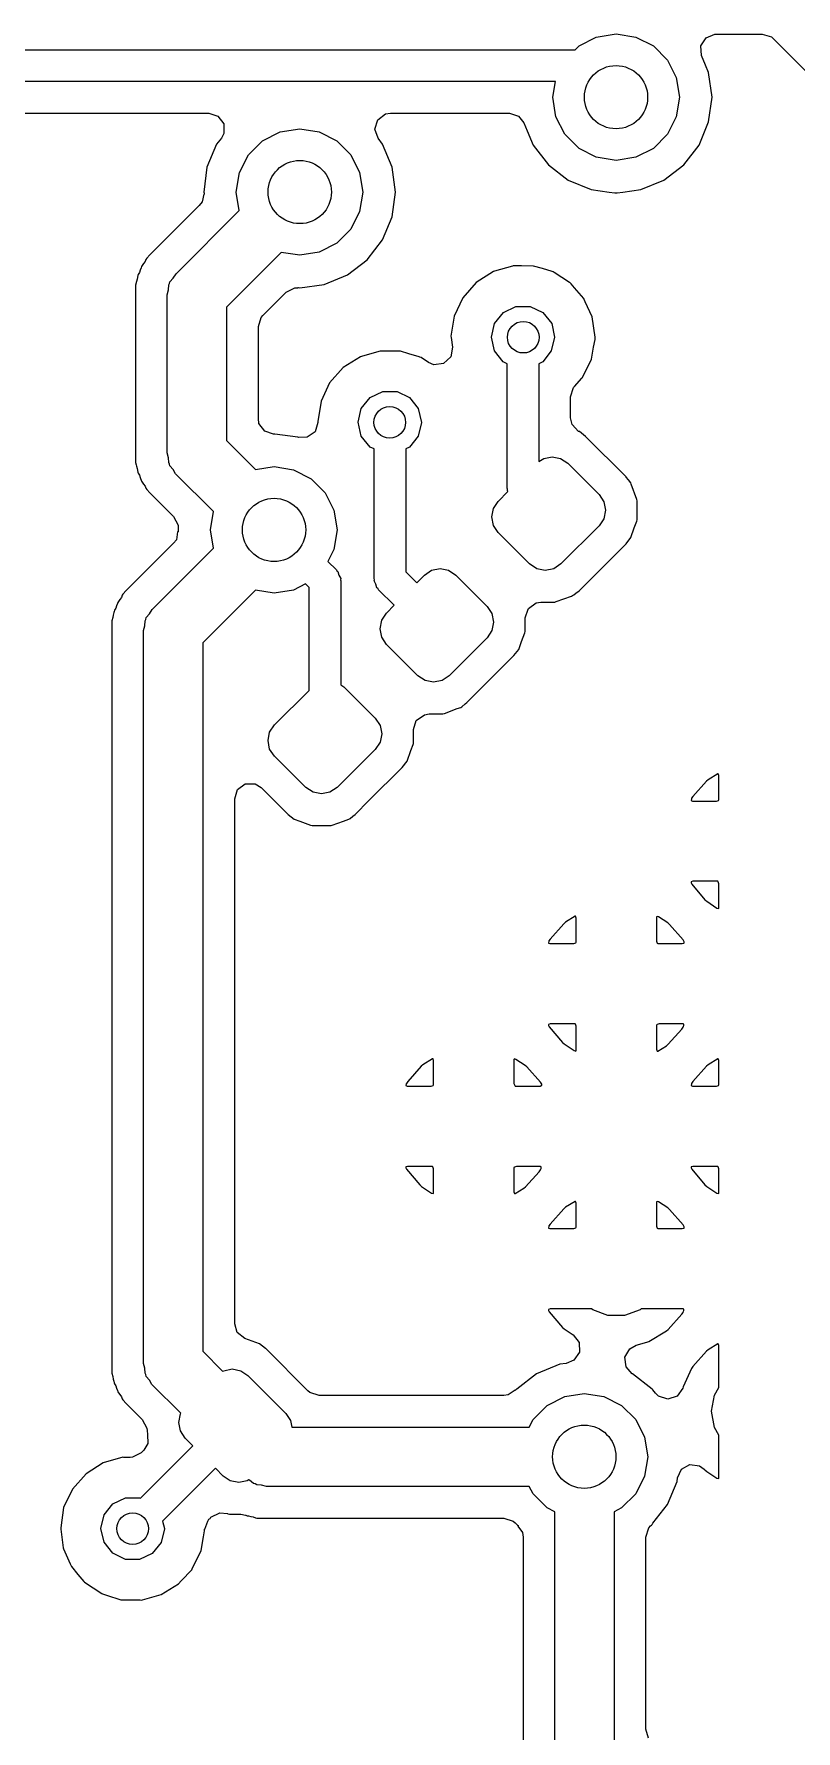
# Model space of a CAD drawing. Extents: x 0.6 to 14.8, y -5.2 to -0.6.
# Drawn here: x 14.2337 to 14.4233, y -1.716 to -1.2933 of the extents above; entities that cross this region are included whole.
import ezdxf

# ---------------------------------------------------------------- set-up
doc = ezdxf.new("R2010")
doc.units = 0
doc.header["$MEASUREMENT"] = 0
doc.layers.add('BLACK', color=7, linetype='CONTINUOUS')

msp = doc.modelspace()

# ---------------------------------------------------------------- linework, layer by layer
at = {"layer": 'BLACK', "linetype": 'CONTINUOUS'}
for p, q in [((14.0399, -1.29724), (14.3683, -1.29724)), ((14.3683, -1.29724), (14.3693, -1.29631)), ((14.3693, -1.29631), (14.3736, -1.29408)), ((14.3736, -1.29408), (14.3785, -1.29331)), ((14.3785, -1.29331), (14.3834, -1.29408)), ((14.3834, -1.29408), (14.3878, -1.29631)), ((14.3878, -1.29631), (14.3913, -1.2998)), ((14.3996, -1.29631), (14.4009, -1.29426)), ((14.3998, -1.29872), (14.3996, -1.29631)), ((14.4009, -1.29426), (14.4031, -1.29334)), ((14.4031, -1.29334), (14.4034, -1.29333)), ((14.4034, -1.29333), (14.4149, -1.29333)), ((14.4149, -1.29333), (14.4172, -1.29407)), ((14.4172, -1.29407), (14.4176, -1.29447)), ((14.4176, -1.29447), (14.4287, -1.30556)), ((14.3913, -1.2998), (14.3935, -1.30419)), ((14.4008, -1.30108), (14.3998, -1.29872)), ((14.4015, -1.30288), (14.4008, -1.30108)), ((14.3634, -1.30512), (14.0416, -1.30512)), ((14.3628, -1.30906), (14.3634, -1.30512)), ((14.3935, -1.30419), (14.3943, -1.30906)), ((14.4024, -1.30906), (14.4015, -1.30288)), ((14.3635, -1.31392), (14.3628, -1.30906)), ((14.3943, -1.30906), (14.3935, -1.31392)), ((14.4015, -1.31523), (14.4024, -1.30906)), ((14.0464, -1.31301), (14.2772, -1.31301)), ((14.2772, -1.31301), (14.2794, -1.31376)), ((14.2794, -1.31376), (14.2809, -1.3157)), ((14.3192, -1.3147), (14.3211, -1.31324)), ((14.3211, -1.31324), (14.3224, -1.31301)), ((14.3224, -1.31301), (14.352, -1.31301)), ((14.352, -1.31301), (14.3542, -1.31376)), ((14.3542, -1.31376), (14.3556, -1.31542)), ((14.3658, -1.31831), (14.3635, -1.31392)), ((14.3935, -1.31392), (14.3913, -1.31831)), ((14.2809, -1.31811), (14.2803, -1.31928)), ((14.2809, -1.3157), (14.2809, -1.31811)), ((14.2905, -1.31994), (14.2949, -1.3177)), ((14.2949, -1.3177), (14.2998, -1.31693)), ((14.2998, -1.31693), (14.3046, -1.3177)), ((14.3046, -1.3177), (14.309, -1.31994)), ((14.3185, -1.31701), (14.3192, -1.3147)), ((14.3193, -1.31928), (14.3185, -1.31701)), ((14.3556, -1.31542), (14.3564, -1.31747)), ((14.3564, -1.31747), (14.3579, -1.32098)), ((14.3693, -1.3218), (14.3658, -1.31831)), ((14.3913, -1.31831), (14.3878, -1.3218)), ((14.3992, -1.32098), (14.4015, -1.31523)), ((14.2791, -1.32075), (14.2767, -1.32651)), ((14.2803, -1.31928), (14.2791, -1.32075)), ((14.287, -1.32342), (14.2905, -1.31994)), ((14.309, -1.31994), (14.3125, -1.32342)), ((14.3204, -1.32075), (14.3193, -1.31928)), ((14.3228, -1.32651), (14.3204, -1.32075)), ((14.3579, -1.32098), (14.3617, -1.32592)), ((14.3736, -1.32403), (14.3693, -1.3218)), ((14.3878, -1.3218), (14.3834, -1.32403)), ((14.3954, -1.32592), (14.3992, -1.32098)), ((14.2767, -1.32651), (14.2759, -1.33268)), ((14.2848, -1.32781), (14.287, -1.32342)), ((14.3125, -1.32342), (14.3147, -1.32781)), ((14.3236, -1.33268), (14.3228, -1.32651)), ((14.3617, -1.32592), (14.3666, -1.32971)), ((14.3785, -1.3248), (14.3736, -1.32403)), ((14.3834, -1.32403), (14.3785, -1.3248)), ((14.3904, -1.32971), (14.3954, -1.32592)), ((14.284, -1.33268), (14.2848, -1.32781)), ((14.3147, -1.32781), (14.3155, -1.33268)), ((14.3666, -1.32971), (14.3723, -1.33209)), ((14.3847, -1.33209), (14.3904, -1.32971)), ((14.2755, -1.33512), (14.2748, -1.33602)), ((14.2759, -1.33319), (14.2755, -1.33512)), ((14.2759, -1.33268), (14.276, -1.33293)), ((14.276, -1.33319), (14.2759, -1.33319)), ((14.276, -1.33293), (14.276, -1.33319)), ((14.2847, -1.33726), (14.284, -1.33268)), ((14.3155, -1.33268), (14.3147, -1.33754)), ((14.3228, -1.33885), (14.3236, -1.33268)), ((14.3723, -1.33209), (14.3768, -1.33268)), ((14.3768, -1.33268), (14.3782, -1.33286)), ((14.3782, -1.33286), (14.3785, -1.3329)), ((14.3785, -1.3329), (14.3788, -1.33286)), ((14.3788, -1.33286), (14.3802, -1.33268)), ((14.3802, -1.33268), (14.3847, -1.33209)), ((14.2748, -1.33602), (14.2625, -1.34832)), ((14.269, -1.35305), (14.2847, -1.33726)), ((14.3147, -1.33754), (14.3125, -1.34193)), ((14.3204, -1.3446), (14.3228, -1.33885)), ((14.3125, -1.34193), (14.309, -1.34542)), ((14.2952, -1.3477), (14.2816, -1.36133)), ((14.2998, -1.34843), (14.2952, -1.3477)), ((14.3046, -1.34765), (14.2998, -1.34843)), ((14.309, -1.34542), (14.3046, -1.34765)), ((14.3166, -1.34954), (14.3204, -1.3446)), ((14.2601, -1.35212), (14.2599, -1.35268)), ((14.2603, -1.35154), (14.2601, -1.35212)), ((14.2604, -1.35125), (14.2603, -1.35154)), ((14.2609, -1.35051), (14.2604, -1.35125)), ((14.2613, -1.34999), (14.2609, -1.35051)), ((14.2615, -1.34945), (14.2613, -1.34999)), ((14.2617, -1.34918), (14.2615, -1.34945)), ((14.2615, -1.34945), (14.2615, -1.34945)), ((14.2625, -1.34832), (14.2617, -1.34918)), ((14.2625, -1.34832), (14.2625, -1.34832)), ((14.3117, -1.35333), (14.3166, -1.34954)), ((14.348, -1.35247), (14.3437, -1.35518)), ((14.3483, -1.3524), (14.348, -1.35247)), ((14.3527, -1.35115), (14.3483, -1.3524)), ((14.3483, -1.3524), (14.3483, -1.3524)), ((14.3529, -1.35108), (14.3527, -1.35115)), ((14.3527, -1.35115), (14.3527, -1.35115)), ((14.3532, -1.35108), (14.3529, -1.35108)), ((14.355, -1.35109), (14.3532, -1.35108)), ((14.358, -1.35111), (14.355, -1.35109)), ((14.3602, -1.35176), (14.358, -1.35111)), ((14.3626, -1.35248), (14.3602, -1.35176)), ((14.3629, -1.35256), (14.3626, -1.35248)), ((14.3626, -1.35248), (14.3626, -1.35248)), ((14.2592, -1.35499), (14.2589, -1.35585)), ((14.2589, -1.35585), (14.2589, -1.35707)), ((14.2593, -1.35439), (14.2592, -1.35499)), ((14.2595, -1.35349), (14.2593, -1.35435)), ((14.2593, -1.35435), (14.2593, -1.35439)), ((14.2596, -1.35322), (14.2595, -1.35349)), ((14.2599, -1.35268), (14.2596, -1.35322)), ((14.2596, -1.35322), (14.2596, -1.35322)), ((14.2671, -1.35706), (14.2672, -1.35583)), ((14.2672, -1.35583), (14.2674, -1.35547)), ((14.2674, -1.35547), (14.2675, -1.35506)), ((14.2675, -1.35506), (14.2683, -1.3541)), ((14.2683, -1.3541), (14.269, -1.35305)), ((14.2964, -1.35762), (14.2986, -1.35653)), ((14.2986, -1.35653), (14.2993, -1.35652)), ((14.2993, -1.35652), (14.2993, -1.35649)), ((14.2993, -1.35649), (14.2995, -1.35649)), ((14.2995, -1.35649), (14.2998, -1.35652)), ((14.2998, -1.35652), (14.3059, -1.35571)), ((14.3059, -1.35571), (14.3117, -1.35333)), ((14.3437, -1.35518), (14.3404, -1.35899)), ((14.3631, -1.35272), (14.3629, -1.35256)), ((14.3669, -1.35518), (14.3631, -1.35272)), ((14.3671, -1.35533), (14.3669, -1.35518)), ((14.3669, -1.35518), (14.3669, -1.35518)), ((14.3673, -1.35554), (14.3671, -1.35533)), ((14.3682, -1.35653), (14.3673, -1.35554)), ((14.3673, -1.35554), (14.3673, -1.35554)), ((14.3705, -1.35918), (14.3682, -1.35653)), ((14.2589, -1.35707), (14.2589, -1.35707)), ((14.2589, -1.35707), (14.2589, -1.39884)), ((14.2668, -1.35826), (14.2671, -1.35706)), ((14.2668, -1.39764), (14.2668, -1.35826)), ((14.2906, -1.36346), (14.2964, -1.35762)), ((14.3404, -1.35899), (14.3382, -1.36359)), ((14.3706, -1.35943), (14.3705, -1.35918)), ((14.3708, -1.36002), (14.3706, -1.35943)), ((14.3706, -1.35943), (14.3706, -1.35943)), ((14.3726, -1.3638), (14.3708, -1.36002)), ((14.2816, -1.36133), (14.2816, -1.39458)), ((14.2895, -1.36621), (14.2902, -1.36392)), ((14.2902, -1.36392), (14.2906, -1.36346)), ((14.3382, -1.36359), (14.3374, -1.36861)), ((14.3483, -1.3654), (14.3505, -1.36267)), ((14.3505, -1.36267), (14.3536, -1.36115)), ((14.3536, -1.36115), (14.3571, -1.36116)), ((14.3571, -1.36116), (14.3603, -1.36268)), ((14.3603, -1.36268), (14.3625, -1.36542)), ((14.3733, -1.36883), (14.3726, -1.3638)), ((14.2895, -1.38911), (14.2895, -1.36621)), ((14.3374, -1.36861), (14.3375, -1.36889)), ((14.3375, -1.36889), (14.3375, -1.36889)), ((14.3375, -1.36889), (14.3378, -1.37135)), ((14.3475, -1.36882), (14.3483, -1.3654)), ((14.3483, -1.37223), (14.3475, -1.36882)), ((14.3632, -1.36886), (14.3624, -1.37227)), ((14.3625, -1.36542), (14.3632, -1.36883)), ((14.3632, -1.36883), (14.3632, -1.36886)), ((14.3733, -1.36927), (14.3733, -1.36883)), ((14.3733, -1.36942), (14.3733, -1.36927)), ((14.3152, -1.37361), (14.3149, -1.37369)), ((14.3195, -1.37237), (14.3152, -1.37361)), ((14.3152, -1.37361), (14.3152, -1.37361)), ((14.3198, -1.37229), (14.3195, -1.37237)), ((14.3195, -1.37237), (14.3195, -1.37237)), ((14.3201, -1.37229), (14.3198, -1.37229)), ((14.3219, -1.3723), (14.3201, -1.37229)), ((14.3249, -1.37232), (14.3219, -1.3723)), ((14.3269, -1.37294), (14.3249, -1.37232)), ((14.3295, -1.3737), (14.3269, -1.37294)), ((14.3378, -1.37135), (14.3374, -1.37372)), ((14.3504, -1.37498), (14.3483, -1.37223)), ((14.3624, -1.37227), (14.3603, -1.375)), ((14.3724, -1.37428), (14.3729, -1.37135)), ((14.3729, -1.37135), (14.3733, -1.36942)), ((14.3733, -1.36942), (14.3733, -1.36942)), ((14.3106, -1.3764), (14.3072, -1.3802)), ((14.3149, -1.37369), (14.3106, -1.3764)), ((14.3297, -1.37378), (14.3295, -1.3737)), ((14.3295, -1.3737), (14.3295, -1.3737)), ((14.33, -1.37393), (14.3297, -1.37378)), ((14.3318, -1.37513), (14.33, -1.37393)), ((14.33, -1.37393), (14.33, -1.37393)), ((14.3332, -1.37569), (14.3318, -1.37513)), ((14.3356, -1.37538), (14.3332, -1.37569)), ((14.3374, -1.37372), (14.3356, -1.37538)), ((14.3514, -1.37545), (14.3504, -1.37498)), ((14.3514, -1.40639), (14.3514, -1.37545)), ((14.3603, -1.375), (14.3593, -1.37546)), ((14.3593, -1.37546), (14.3593, -1.39983)), ((14.3702, -1.37885), (14.3724, -1.37428)), ((14.3072, -1.3802), (14.3051, -1.3848)), ((14.3672, -1.38369), (14.3679, -1.3814)), ((14.3679, -1.3814), (14.3682, -1.38108)), ((14.3682, -1.38108), (14.37, -1.37906)), ((14.37, -1.37906), (14.3702, -1.37885)), ((14.37, -1.37906), (14.37, -1.37906)), ((14.3051, -1.3848), (14.3043, -1.38982)), ((14.3151, -1.38662), (14.3173, -1.38388)), ((14.3173, -1.38388), (14.3205, -1.38236)), ((14.3205, -1.38236), (14.324, -1.38237)), ((14.324, -1.38237), (14.3271, -1.38389)), ((14.3271, -1.38389), (14.3293, -1.38663)), ((14.3672, -1.38889), (14.3672, -1.38369)), ((14.2896, -1.39031), (14.2895, -1.38911)), ((14.2911, -1.39226), (14.2896, -1.39031)), ((14.3043, -1.39008), (14.3036, -1.39236)), ((14.3043, -1.38982), (14.3043, -1.39008)), ((14.3143, -1.39003), (14.3151, -1.38662)), ((14.3151, -1.39344), (14.3143, -1.39003)), ((14.3293, -1.38663), (14.3301, -1.39004)), ((14.3301, -1.39007), (14.3293, -1.39348)), ((14.3301, -1.39004), (14.3301, -1.39007)), ((14.3676, -1.39056), (14.3672, -1.38889)), ((14.2816, -1.39458), (14.2888, -1.4018)), ((14.2933, -1.39298), (14.2911, -1.39226)), ((14.2934, -1.39297), (14.2933, -1.39298)), ((14.2936, -1.39301), (14.2934, -1.39297)), ((14.2993, -1.39375), (14.2936, -1.39301)), ((14.2995, -1.39378), (14.2993, -1.39375)), ((14.2993, -1.39375), (14.2993, -1.39375)), ((14.3016, -1.39375), (14.2995, -1.39379)), ((14.2995, -1.39379), (14.2995, -1.39378)), ((14.3036, -1.39236), (14.3016, -1.39375)), ((14.3173, -1.39619), (14.3151, -1.39344)), ((14.3293, -1.39348), (14.3271, -1.39621)), ((14.3692, -1.39228), (14.3676, -1.39056)), ((14.3694, -1.39235), (14.3692, -1.39228)), ((14.3709, -1.39355), (14.3694, -1.39235)), ((14.381, -1.40357), (14.3709, -1.39355)), ((14.2589, -1.39884), (14.2589, -1.39884)), ((14.2589, -1.39884), (14.2589, -1.40006)), ((14.2671, -1.39884), (14.2668, -1.39764)), ((14.2672, -1.40007), (14.2671, -1.39884)), ((14.3183, -1.39667), (14.3173, -1.39619)), ((14.3183, -1.42892), (14.3183, -1.39667)), ((14.3271, -1.39621), (14.3262, -1.39667)), ((14.3262, -1.39667), (14.3262, -1.42729)), ((14.3605, -1.39905), (14.3626, -1.39863)), ((14.3626, -1.39863), (14.3647, -1.39905)), ((14.2589, -1.40006), (14.2591, -1.40064)), ((14.2591, -1.40064), (14.2592, -1.40093)), ((14.2592, -1.40093), (14.2593, -1.40152)), ((14.2593, -1.40152), (14.2593, -1.40154)), ((14.2593, -1.40154), (14.2595, -1.40242)), ((14.2595, -1.40242), (14.2596, -1.40269)), ((14.2596, -1.40269), (14.2596, -1.40269)), ((14.2596, -1.40269), (14.2599, -1.40323)), ((14.2674, -1.40043), (14.2672, -1.40007)), ((14.2675, -1.40084), (14.2674, -1.40043)), ((14.2683, -1.40181), (14.2675, -1.40084)), ((14.2689, -1.40285), (14.2683, -1.40181)), ((14.2783, -1.41224), (14.2689, -1.40285)), ((14.2888, -1.4018), (14.2934, -1.40107)), ((14.2934, -1.40107), (14.2982, -1.40184)), ((14.2982, -1.40184), (14.3026, -1.40408)), ((14.3593, -1.39983), (14.3605, -1.39905)), ((14.3647, -1.39905), (14.3665, -1.40024)), ((14.3665, -1.40024), (14.3743, -1.40804)), ((14.2599, -1.40323), (14.2601, -1.4038)), ((14.2601, -1.4038), (14.2604, -1.40466)), ((14.2604, -1.40466), (14.2609, -1.4054)), ((14.2609, -1.4054), (14.2613, -1.40592)), ((14.2613, -1.40592), (14.2615, -1.40646)), ((14.2615, -1.40646), (14.2615, -1.40646)), ((14.2615, -1.40646), (14.2617, -1.40673)), ((14.2617, -1.40673), (14.2625, -1.40759)), ((14.3026, -1.40408), (14.3061, -1.40756)), ((14.3492, -1.40971), (14.3516, -1.4073)), ((14.3515, -1.40669), (14.3514, -1.40639)), ((14.3515, -1.40701), (14.3515, -1.40669)), ((14.3516, -1.4073), (14.3515, -1.40701)), ((14.381, -1.40367), (14.381, -1.40357)), ((14.3816, -1.40436), (14.381, -1.40367)), ((14.381, -1.40367), (14.381, -1.40367)), ((14.3822, -1.40513), (14.3816, -1.40436)), ((14.3823, -1.40541), (14.3822, -1.40513)), ((14.3837, -1.40925), (14.3823, -1.40541)), ((14.2625, -1.40759), (14.2625, -1.40759)), ((14.2625, -1.40759), (14.2684, -1.41348)), ((14.3061, -1.40756), (14.3083, -1.41195)), ((14.3476, -1.41361), (14.348, -1.4115)), ((14.348, -1.4115), (14.3492, -1.40971)), ((14.3743, -1.40804), (14.3755, -1.40983)), ((14.3755, -1.40983), (14.3759, -1.41194)), ((14.3838, -1.40957), (14.3837, -1.40925)), ((14.3837, -1.40925), (14.3837, -1.40925)), ((14.3838, -1.4143), (14.3838, -1.40957)), ((14.2684, -1.41348), (14.2695, -1.41562)), ((14.2695, -1.41562), (14.2695, -1.41631)), ((14.2776, -1.41682), (14.2783, -1.41224)), ((14.3083, -1.41195), (14.3091, -1.41682)), ((14.348, -1.41572), (14.3476, -1.41361)), ((14.3492, -1.4175), (14.348, -1.41572)), ((14.3743, -1.41583), (14.3648, -1.4253)), ((14.3755, -1.41405), (14.3743, -1.41583)), ((14.3759, -1.41194), (14.3755, -1.41405)), ((14.383, -1.41631), (14.3837, -1.41462)), ((14.3837, -1.41462), (14.3838, -1.4143)), ((14.3837, -1.41462), (14.3837, -1.41462)), ((14.2691, -1.41926), (14.2684, -1.42016)), ((14.2694, -1.41733), (14.2691, -1.41926)), ((14.2695, -1.41733), (14.2694, -1.41733)), ((14.2695, -1.41631), (14.2695, -1.41631)), ((14.2695, -1.41631), (14.2695, -1.41656)), ((14.2695, -1.41656), (14.2695, -1.41682)), ((14.2695, -1.41682), (14.2695, -1.41707)), ((14.2695, -1.41707), (14.2695, -1.41733)), ((14.2783, -1.4214), (14.2776, -1.41682)), ((14.3091, -1.41682), (14.3083, -1.42168)), ((14.357, -1.4253), (14.3492, -1.4175)), ((14.381, -1.4203), (14.3822, -1.41874)), ((14.3822, -1.41874), (14.383, -1.41631)), ((14.2684, -1.42016), (14.2566, -1.43194)), ((14.2631, -1.43668), (14.2783, -1.4214)), ((14.3083, -1.42168), (14.3068, -1.42469)), ((14.3693, -1.43199), (14.381, -1.4203)), ((14.3068, -1.42469), (14.3089, -1.42675)), ((14.3089, -1.42675), (14.309, -1.42703)), ((14.309, -1.42703), (14.3093, -1.42722)), ((14.3093, -1.42722), (14.3095, -1.42809)), ((14.3095, -1.42809), (14.31, -1.42891)), ((14.3262, -1.42729), (14.3289, -1.43003)), ((14.3289, -1.43003), (14.3308, -1.42808)), ((14.3308, -1.42808), (14.3326, -1.42689)), ((14.3326, -1.42689), (14.3347, -1.42647)), ((14.3347, -1.42647), (14.3368, -1.42689)), ((14.3368, -1.42689), (14.3386, -1.42808)), ((14.3386, -1.42808), (14.3464, -1.43588)), ((14.3588, -1.42649), (14.357, -1.4253)), ((14.3609, -1.42691), (14.3588, -1.42649)), ((14.363, -1.42649), (14.3609, -1.42691)), ((14.3648, -1.4253), (14.363, -1.42649)), ((14.2566, -1.43194), (14.2558, -1.43281)), ((14.2566, -1.43194), (14.2566, -1.43194)), ((14.2888, -1.43184), (14.2757, -1.44495)), ((14.2934, -1.43257), (14.2888, -1.43184)), ((14.2982, -1.4318), (14.2934, -1.43257)), ((14.3012, -1.43026), (14.2982, -1.4318)), ((14.3021, -1.43116), (14.3012, -1.43026)), ((14.3021, -1.4568), (14.3021, -1.43116)), ((14.31, -1.42891), (14.3099, -1.42923)), ((14.3099, -1.42923), (14.31, -1.42953)), ((14.31, -1.42953), (14.31, -1.45539)), ((14.3184, -1.42923), (14.3183, -1.42892)), ((14.3183, -1.42954), (14.3184, -1.42923)), ((14.3187, -1.43036), (14.3183, -1.42954)), ((14.319, -1.43124), (14.3187, -1.43036)), ((14.3193, -1.43142), (14.319, -1.43124)), ((14.3194, -1.43171), (14.3193, -1.43142)), ((14.3233, -1.4356), (14.3194, -1.43171)), ((14.368, -1.43301), (14.3685, -1.43259)), ((14.3685, -1.43259), (14.3693, -1.43199)), ((14.2537, -1.43684), (14.2536, -1.43712)), ((14.254, -1.43631), (14.2537, -1.43684)), ((14.2537, -1.43684), (14.2537, -1.43684)), ((14.2542, -1.43574), (14.254, -1.43631)), ((14.2544, -1.43517), (14.2542, -1.43574)), ((14.2545, -1.43487), (14.2544, -1.43517)), ((14.255, -1.43414), (14.2545, -1.43487)), ((14.2554, -1.43362), (14.255, -1.43414)), ((14.2556, -1.43308), (14.2554, -1.43362)), ((14.2558, -1.43281), (14.2556, -1.43308)), ((14.2556, -1.43308), (14.2556, -1.43308)), ((14.2624, -1.43772), (14.2631, -1.43668)), ((14.3214, -1.43755), (14.3233, -1.4356)), ((14.3464, -1.43588), (14.3476, -1.43767)), ((14.3559, -1.4387), (14.3566, -1.43657)), ((14.3566, -1.43657), (14.3567, -1.43641)), ((14.3567, -1.43641), (14.3586, -1.435)), ((14.3586, -1.435), (14.3598, -1.43481)), ((14.3598, -1.43481), (14.3633, -1.43481)), ((14.3633, -1.43481), (14.3636, -1.43469)), ((14.3636, -1.43469), (14.3674, -1.43332)), ((14.3636, -1.43469), (14.3636, -1.43469)), ((14.3674, -1.43332), (14.3677, -1.43319)), ((14.3677, -1.43319), (14.368, -1.43301)), ((14.368, -1.43301), (14.368, -1.43301)), ((14.2533, -1.43861), (14.253, -1.43948)), ((14.253, -1.43948), (14.253, -1.44069)), ((14.253, -1.44069), (14.253, -1.44069)), ((14.253, -1.44069), (14.253, -1.62562)), ((14.2534, -1.43802), (14.2533, -1.43861)), ((14.2535, -1.43742), (14.2534, -1.43802)), ((14.2536, -1.43712), (14.2535, -1.43742)), ((14.2609, -1.44188), (14.2612, -1.44068)), ((14.2612, -1.44068), (14.2613, -1.43946)), ((14.2613, -1.43946), (14.2615, -1.4391)), ((14.2615, -1.4391), (14.2616, -1.43868)), ((14.2616, -1.43868), (14.2624, -1.43772)), ((14.3198, -1.44145), (14.3202, -1.43934)), ((14.3202, -1.43934), (14.3214, -1.43755)), ((14.3476, -1.43767), (14.348, -1.43977)), ((14.348, -1.43977), (14.3476, -1.44188)), ((14.3559, -1.44214), (14.3559, -1.4387)), ((14.2609, -1.62442), (14.2609, -1.44188)), ((14.2757, -1.44495), (14.2757, -1.62136)), ((14.3202, -1.44355), (14.3198, -1.44145)), ((14.3214, -1.44534), (14.3202, -1.44355)), ((14.3292, -1.45314), (14.3214, -1.44534)), ((14.3464, -1.44367), (14.337, -1.45314)), ((14.3476, -1.44188), (14.3464, -1.44367)), ((14.3543, -1.44658), (14.355, -1.44464)), ((14.355, -1.44464), (14.3558, -1.44246)), ((14.3558, -1.44246), (14.3559, -1.44214)), ((14.3558, -1.44246), (14.3558, -1.44246)), ((14.3414, -1.45983), (14.3531, -1.44814)), ((14.3531, -1.44814), (14.3543, -1.44658)), ((14.331, -1.45433), (14.3292, -1.45314)), ((14.337, -1.45314), (14.3352, -1.45433)), ((14.2935, -1.46539), (14.3021, -1.4568)), ((14.31, -1.45539), (14.3108, -1.45592)), ((14.3108, -1.45592), (14.3186, -1.46372)), ((14.3331, -1.45475), (14.331, -1.45433)), ((14.3352, -1.45433), (14.3331, -1.45475)), ((14.3358, -1.46253), (14.339, -1.46133)), ((14.339, -1.46133), (14.3399, -1.46103)), ((14.3399, -1.46103), (14.3401, -1.46085)), ((14.3401, -1.46085), (14.341, -1.46018)), ((14.3401, -1.46085), (14.3401, -1.46085)), ((14.341, -1.46018), (14.3414, -1.45983)), ((14.2923, -1.46717), (14.2935, -1.46539)), ((14.3186, -1.46372), (14.3198, -1.4655)), ((14.3198, -1.4655), (14.3202, -1.46761)), ((14.3281, -1.46654), (14.3288, -1.46425)), ((14.3281, -1.46998), (14.3281, -1.46654)), ((14.3288, -1.46425), (14.3308, -1.46284)), ((14.3308, -1.46284), (14.332, -1.46265)), ((14.332, -1.46265), (14.3354, -1.46265)), ((14.3354, -1.46265), (14.3358, -1.46253)), ((14.3358, -1.46253), (14.3358, -1.46253)), ((14.2919, -1.46928), (14.2923, -1.46717)), ((14.2923, -1.47139), (14.2919, -1.46928)), ((14.3198, -1.46972), (14.3186, -1.47151)), ((14.3202, -1.46761), (14.3198, -1.46972)), ((14.3274, -1.47179), (14.328, -1.4703)), ((14.328, -1.4703), (14.3281, -1.46998)), ((14.328, -1.4703), (14.328, -1.4703)), ((14.2935, -1.47318), (14.2923, -1.47139)), ((14.3013, -1.48098), (14.2935, -1.47318)), ((14.3186, -1.47151), (14.3091, -1.48098)), ((14.3253, -1.47598), (14.3265, -1.47442)), ((14.3265, -1.47442), (14.3274, -1.47179)), ((14.317, -1.48423), (14.3253, -1.47598)), ((14.4014, -1.47905), (14.401, -1.4794)), ((14.4038, -1.47756), (14.4014, -1.47905)), ((14.4039, -1.47756), (14.4038, -1.47756)), ((14.4041, -1.47799), (14.4039, -1.47756)), ((14.4041, -1.48401), (14.4041, -1.47799)), ((14.2836, -1.48377), (14.2843, -1.48148)), ((14.2843, -1.48148), (14.2862, -1.48006)), ((14.2862, -1.48006), (14.2887, -1.48006)), ((14.2887, -1.48006), (14.2902, -1.48101)), ((14.2902, -1.48101), (14.2968, -1.48758)), ((14.3031, -1.48217), (14.3013, -1.48098)), ((14.3052, -1.48259), (14.3031, -1.48217)), ((14.3073, -1.48217), (14.3052, -1.48259)), ((14.3091, -1.48098), (14.3073, -1.48217)), ((14.3976, -1.48321), (14.3973, -1.48367)), ((14.401, -1.4794), (14.3976, -1.48321)), ((14.2836, -1.61453), (14.2836, -1.48377)), ((14.2968, -1.48758), (14.2968, -1.48758)), ((14.2968, -1.48758), (14.2969, -1.48767)), ((14.2969, -1.48767), (14.2984, -1.48887)), ((14.313, -1.48814), (14.3136, -1.48767)), ((14.3136, -1.48767), (14.317, -1.48423)), ((14.3973, -1.48378), (14.3972, -1.48423)), ((14.3972, -1.48423), (14.3975, -1.48434)), ((14.3973, -1.48367), (14.3973, -1.48378)), ((14.3975, -1.48434), (14.4035, -1.48434)), ((14.4035, -1.48434), (14.404, -1.48418)), ((14.404, -1.48418), (14.4041, -1.48401)), ((14.2984, -1.48887), (14.2998, -1.48936)), ((14.2998, -1.48936), (14.3025, -1.49037)), ((14.3025, -1.49037), (14.3025, -1.49037)), ((14.3025, -1.49037), (14.3029, -1.49048)), ((14.3029, -1.49048), (14.3076, -1.49048)), ((14.3076, -1.49048), (14.3079, -1.49037)), ((14.3079, -1.49037), (14.3107, -1.48936)), ((14.3079, -1.49037), (14.3079, -1.49037)), ((14.3107, -1.48936), (14.312, -1.48887)), ((14.312, -1.48887), (14.3123, -1.48869)), ((14.3123, -1.48869), (14.313, -1.48814)), ((14.3123, -1.48869), (14.3123, -1.48869)), ((14.3976, -1.50434), (14.3972, -1.50448)), ((14.3972, -1.50448), (14.3972, -1.50472)), ((14.4038, -1.50434), (14.3976, -1.50434)), ((14.4039, -1.50446), (14.4038, -1.50434)), ((14.4041, -1.50496), (14.4039, -1.50446)), ((14.3972, -1.50472), (14.3974, -1.50506)), ((14.3974, -1.50506), (14.4006, -1.50895)), ((14.4041, -1.51099), (14.4041, -1.50496)), ((14.3683, -1.51306), (14.3659, -1.51454)), ((14.3684, -1.51306), (14.3683, -1.51306)), ((14.3686, -1.51348), (14.3684, -1.51306)), ((14.3887, -1.51307), (14.3886, -1.51321)), ((14.3891, -1.51319), (14.3887, -1.51307)), ((14.4006, -1.50895), (14.4011, -1.50932)), ((14.4011, -1.50932), (14.4036, -1.51099)), ((14.4036, -1.51099), (14.404, -1.51111)), ((14.404, -1.51111), (14.4041, -1.51099)), ((14.3655, -1.5149), (14.3621, -1.51871)), ((14.3659, -1.51454), (14.3655, -1.5149)), ((14.3686, -1.51951), (14.3686, -1.51348)), ((14.3886, -1.51321), (14.3886, -1.51922)), ((14.3914, -1.5147), (14.3891, -1.51319)), ((14.3918, -1.51506), (14.3914, -1.5147)), ((14.3952, -1.51891), (14.3918, -1.51506)), ((14.3618, -1.51927), (14.3617, -1.51972)), ((14.3617, -1.51972), (14.362, -1.51983)), ((14.3621, -1.51871), (14.3618, -1.51917)), ((14.3618, -1.51917), (14.3618, -1.51927)), ((14.362, -1.51983), (14.368, -1.51983)), ((14.368, -1.51983), (14.3685, -1.51967)), ((14.3685, -1.51967), (14.3686, -1.51951)), ((14.3886, -1.51922), (14.3887, -1.51972)), ((14.3887, -1.51972), (14.3889, -1.51983)), ((14.3889, -1.51983), (14.395, -1.51983)), ((14.395, -1.51983), (14.3954, -1.51972)), ((14.3955, -1.51937), (14.3952, -1.51891)), ((14.3954, -1.51972), (14.3955, -1.51969)), ((14.3955, -1.51941), (14.3955, -1.51937)), ((14.3955, -1.51969), (14.3955, -1.51941)), ((14.3621, -1.53983), (14.3617, -1.53997)), ((14.3617, -1.53997), (14.3617, -1.54021)), ((14.3617, -1.54021), (14.3619, -1.54056)), ((14.3619, -1.54056), (14.3652, -1.54445)), ((14.3683, -1.53983), (14.3621, -1.53983)), ((14.3684, -1.53995), (14.3683, -1.53983)), ((14.3686, -1.54045), (14.3684, -1.53995)), ((14.3686, -1.54648), (14.3686, -1.54045)), ((14.3887, -1.54), (14.3886, -1.54016)), ((14.3886, -1.54016), (14.3886, -1.54618)), ((14.3892, -1.53983), (14.3887, -1.54)), ((14.3952, -1.53983), (14.3892, -1.53983)), ((14.3915, -1.54493), (14.3949, -1.54116)), ((14.3949, -1.54116), (14.3952, -1.5407)), ((14.3954, -1.53994), (14.3952, -1.53983)), ((14.3952, -1.5407), (14.3953, -1.54039)), ((14.3953, -1.54039), (14.3954, -1.54021)), ((14.3954, -1.54021), (14.3954, -1.53994)), ((14.3652, -1.54445), (14.3656, -1.54481)), ((14.3656, -1.54481), (14.3681, -1.54648)), ((14.3681, -1.54648), (14.3685, -1.54661)), ((14.3685, -1.54661), (14.3686, -1.54648)), ((14.3886, -1.54618), (14.3887, -1.5466)), ((14.3887, -1.5466), (14.3889, -1.5466)), ((14.3889, -1.5466), (14.3911, -1.54528)), ((14.3911, -1.54528), (14.3915, -1.54493)), ((14.33, -1.55039), (14.3267, -1.5542)), ((14.3304, -1.55003), (14.33, -1.55039)), ((14.3328, -1.54855), (14.3304, -1.55003)), ((14.333, -1.54855), (14.3328, -1.54855)), ((14.3331, -1.54898), (14.333, -1.54855)), ((14.3331, -1.555), (14.3331, -1.54898)), ((14.3532, -1.54857), (14.3531, -1.5487)), ((14.3531, -1.5487), (14.3531, -1.55471)), ((14.3536, -1.54869), (14.3532, -1.54857)), ((14.3559, -1.55019), (14.3536, -1.54869)), ((14.3563, -1.55055), (14.3559, -1.55019)), ((14.3597, -1.5544), (14.3563, -1.55055)), ((14.401, -1.55039), (14.3976, -1.5542)), ((14.4014, -1.55003), (14.401, -1.55039)), ((14.4038, -1.54855), (14.4014, -1.55003)), ((14.4039, -1.54855), (14.4038, -1.54855)), ((14.4041, -1.54898), (14.4039, -1.54855)), ((14.4041, -1.555), (14.4041, -1.54898)), ((14.3263, -1.55477), (14.3262, -1.55521)), ((14.3262, -1.55521), (14.3265, -1.55533)), ((14.3264, -1.55466), (14.3263, -1.55477)), ((14.3267, -1.5542), (14.3264, -1.55466)), ((14.3265, -1.55533), (14.3325, -1.55533)), ((14.3325, -1.55533), (14.333, -1.55517)), ((14.333, -1.55517), (14.3331, -1.555)), ((14.3531, -1.55471), (14.3533, -1.55521)), ((14.3533, -1.55521), (14.3534, -1.55533)), ((14.3534, -1.55533), (14.3596, -1.55533)), ((14.3596, -1.55533), (14.3599, -1.55521)), ((14.36, -1.55487), (14.3597, -1.5544)), ((14.3599, -1.55521), (14.36, -1.55519)), ((14.36, -1.55491), (14.36, -1.55487)), ((14.36, -1.55519), (14.36, -1.55491)), ((14.3973, -1.55477), (14.3972, -1.55521)), ((14.3972, -1.55521), (14.3975, -1.55533)), ((14.3976, -1.5542), (14.3973, -1.55466)), ((14.3973, -1.55466), (14.3973, -1.55477)), ((14.3975, -1.55533), (14.4035, -1.55533)), ((14.4035, -1.55533), (14.404, -1.55517)), ((14.404, -1.55517), (14.4041, -1.555)), ((14.3266, -1.57533), (14.3262, -1.57547)), ((14.3262, -1.57547), (14.3262, -1.57571)), ((14.3262, -1.57571), (14.3264, -1.57605)), ((14.3264, -1.57605), (14.3297, -1.57994)), ((14.3328, -1.57533), (14.3266, -1.57533)), ((14.3329, -1.57545), (14.3328, -1.57533)), ((14.3331, -1.57595), (14.3329, -1.57545)), ((14.3331, -1.58198), (14.3331, -1.57595)), ((14.3532, -1.57549), (14.3531, -1.57565)), ((14.3531, -1.57565), (14.3531, -1.58167)), ((14.3537, -1.57533), (14.3532, -1.57549)), ((14.3597, -1.57533), (14.3537, -1.57533)), ((14.3594, -1.57665), (14.3597, -1.5762)), ((14.3599, -1.57544), (14.3597, -1.57533)), ((14.3597, -1.5762), (14.3599, -1.57588)), ((14.3599, -1.57571), (14.3599, -1.57544)), ((14.3599, -1.57588), (14.3599, -1.57571)), ((14.3976, -1.57533), (14.3972, -1.57547)), ((14.3972, -1.57547), (14.3972, -1.57571)), ((14.3972, -1.57571), (14.3974, -1.57605)), ((14.3974, -1.57605), (14.4006, -1.57994)), ((14.4038, -1.57533), (14.3976, -1.57533)), ((14.4039, -1.57545), (14.4038, -1.57533)), ((14.4041, -1.57595), (14.4039, -1.57545)), ((14.4041, -1.58198), (14.4041, -1.57595)), ((14.3297, -1.57994), (14.3301, -1.58031)), ((14.3301, -1.58031), (14.3326, -1.58198)), ((14.3556, -1.58077), (14.356, -1.58042)), ((14.356, -1.58042), (14.3594, -1.57665)), ((14.4006, -1.57994), (14.4011, -1.58031)), ((14.4011, -1.58031), (14.4036, -1.58198)), ((14.3326, -1.58198), (14.333, -1.5821)), ((14.333, -1.5821), (14.3331, -1.58198)), ((14.3531, -1.58167), (14.3532, -1.5821)), ((14.3532, -1.5821), (14.3534, -1.5821)), ((14.3534, -1.5821), (14.3556, -1.58077)), ((14.3683, -1.58405), (14.3659, -1.58553)), ((14.3684, -1.58405), (14.3683, -1.58405)), ((14.3686, -1.58447), (14.3684, -1.58405)), ((14.3686, -1.5905), (14.3686, -1.58447)), ((14.3887, -1.58406), (14.3886, -1.58419)), ((14.3886, -1.58419), (14.3886, -1.59021)), ((14.3891, -1.58418), (14.3887, -1.58406)), ((14.3914, -1.58568), (14.3891, -1.58418)), ((14.4036, -1.58198), (14.404, -1.5821)), ((14.404, -1.5821), (14.4041, -1.58198)), ((14.3655, -1.58589), (14.3621, -1.5897)), ((14.3659, -1.58553), (14.3655, -1.58589)), ((14.3918, -1.58605), (14.3914, -1.58568)), ((14.3952, -1.5899), (14.3918, -1.58605)), ((14.3618, -1.59026), (14.3617, -1.59071)), ((14.3617, -1.59071), (14.362, -1.59082)), ((14.3621, -1.5897), (14.3618, -1.59016)), ((14.3618, -1.59016), (14.3618, -1.59026)), ((14.362, -1.59082), (14.368, -1.59082)), ((14.368, -1.59082), (14.3685, -1.59066)), ((14.3685, -1.59066), (14.3686, -1.5905)), ((14.3886, -1.59021), (14.3887, -1.5907)), ((14.3887, -1.5907), (14.3889, -1.59082)), ((14.3889, -1.59082), (14.395, -1.59082)), ((14.395, -1.59082), (14.3954, -1.59071)), ((14.3955, -1.59036), (14.3952, -1.5899)), ((14.3954, -1.59071), (14.3955, -1.59068)), ((14.3955, -1.5904), (14.3955, -1.59036)), ((14.3955, -1.59068), (14.3955, -1.5904)), ((14.3621, -1.61082), (14.3617, -1.61096)), ((14.3617, -1.61096), (14.3617, -1.6112)), ((14.3617, -1.6112), (14.3619, -1.61154)), ((14.3619, -1.61154), (14.3652, -1.61544)), ((14.3724, -1.61082), (14.3621, -1.61082)), ((14.3727, -1.61105), (14.3724, -1.61082)), ((14.3765, -1.61245), (14.3727, -1.61105)), ((14.3806, -1.61245), (14.3765, -1.61245)), ((14.3845, -1.61105), (14.3806, -1.61245)), ((14.3848, -1.61082), (14.3845, -1.61105)), ((14.3952, -1.61082), (14.3848, -1.61082)), ((14.3915, -1.61592), (14.3949, -1.61215)), ((14.3949, -1.61215), (14.3952, -1.61169)), ((14.3954, -1.61093), (14.3952, -1.61082)), ((14.3952, -1.61169), (14.3953, -1.61138)), ((14.3953, -1.61138), (14.3954, -1.6112)), ((14.3954, -1.6112), (14.3954, -1.61093)), ((14.2842, -1.61671), (14.2836, -1.61453)), ((14.2861, -1.61819), (14.2842, -1.61671)), ((14.2898, -1.61952), (14.2861, -1.61819)), ((14.3652, -1.61544), (14.3656, -1.6158)), ((14.3656, -1.6158), (14.3678, -1.61728)), ((14.3678, -1.61728), (14.3693, -1.61917)), ((14.3867, -1.61893), (14.3911, -1.61627)), ((14.3911, -1.61627), (14.3915, -1.61592)), ((14.2757, -1.62136), (14.2806, -1.62635)), ((14.2913, -1.62072), (14.2898, -1.61952)), ((14.2914, -1.62081), (14.2913, -1.62072)), ((14.3018, -1.63122), (14.2914, -1.62081)), ((14.3694, -1.62157), (14.368, -1.62358)), ((14.3693, -1.61917), (14.3694, -1.62157)), ((14.3807, -1.62284), (14.3819, -1.62076)), ((14.381, -1.62524), (14.3807, -1.62284)), ((14.3819, -1.62076), (14.3835, -1.61989)), ((14.3835, -1.61989), (14.3862, -1.61915)), ((14.3862, -1.61915), (14.3867, -1.61893)), ((14.401, -1.62138), (14.3976, -1.62519)), ((14.4014, -1.62102), (14.401, -1.62138)), ((14.4038, -1.61954), (14.4014, -1.62102)), ((14.4039, -1.61954), (14.4038, -1.61954)), ((14.4041, -1.61997), (14.4039, -1.61954)), ((14.4041, -1.63037), (14.4041, -1.61997)), ((14.253, -1.62562), (14.253, -1.62562)), ((14.253, -1.62562), (14.253, -1.62684)), ((14.253, -1.62684), (14.2533, -1.6277)), ((14.2612, -1.62562), (14.2609, -1.62442)), ((14.2613, -1.62684), (14.2612, -1.62562)), ((14.2615, -1.6272), (14.2613, -1.62684)), ((14.2616, -1.62762), (14.2615, -1.6272)), ((14.2806, -1.62635), (14.2809, -1.62621)), ((14.2809, -1.62621), (14.283, -1.62579)), ((14.283, -1.62579), (14.2851, -1.62621)), ((14.2851, -1.62621), (14.2869, -1.62741)), ((14.3587, -1.62699), (14.3538, -1.63078)), ((14.3645, -1.6246), (14.3587, -1.62699)), ((14.3661, -1.62439), (14.3645, -1.6246)), ((14.368, -1.62358), (14.3661, -1.62439)), ((14.3825, -1.62696), (14.381, -1.62524)), ((14.3826, -1.62699), (14.3825, -1.62696)), ((14.3875, -1.63078), (14.3826, -1.62699)), ((14.3973, -1.62565), (14.3952, -1.63025)), ((14.3976, -1.62519), (14.3973, -1.62565)), ((14.2533, -1.6277), (14.2534, -1.6283)), ((14.2534, -1.6283), (14.2535, -1.62881)), ((14.2535, -1.62881), (14.2536, -1.6292)), ((14.2536, -1.6292), (14.2537, -1.62947)), ((14.2537, -1.62947), (14.254, -1.63001)), ((14.254, -1.63001), (14.2542, -1.63057)), ((14.2542, -1.63057), (14.2544, -1.63115)), ((14.2544, -1.63115), (14.2544, -1.63115)), ((14.2544, -1.63115), (14.2545, -1.63144)), ((14.2624, -1.62858), (14.2616, -1.62762)), ((14.263, -1.62963), (14.2624, -1.62858)), ((14.2702, -1.63679), (14.263, -1.62963)), ((14.2869, -1.62741), (14.2963, -1.63687)), ((14.3023, -1.63162), (14.3018, -1.63122)), ((14.3534, -1.63109), (14.3517, -1.6322)), ((14.3536, -1.63098), (14.3534, -1.63116)), ((14.3534, -1.63116), (14.3534, -1.63109)), ((14.3538, -1.63078), (14.3536, -1.63098)), ((14.3877, -1.63098), (14.3875, -1.63078)), ((14.3883, -1.63178), (14.3877, -1.63098)), ((14.3877, -1.63098), (14.3877, -1.63098)), ((14.3951, -1.63055), (14.3937, -1.63252)), ((14.3952, -1.63025), (14.3951, -1.63055)), ((14.403, -1.63228), (14.4041, -1.63037)), ((14.2545, -1.63144), (14.2547, -1.63169)), ((14.2547, -1.63169), (14.2547, -1.63169)), ((14.2547, -1.63169), (14.255, -1.63218)), ((14.255, -1.63218), (14.2554, -1.6327)), ((14.2554, -1.6327), (14.2556, -1.63323)), ((14.2556, -1.63323), (14.2556, -1.63323)), ((14.2556, -1.63323), (14.2558, -1.63351)), ((14.2558, -1.63351), (14.2566, -1.63437)), ((14.2566, -1.63437), (14.2566, -1.63437)), ((14.2566, -1.63437), (14.2606, -1.63836)), ((14.3046, -1.63236), (14.3023, -1.63162)), ((14.3256, -1.63236), (14.3046, -1.63236)), ((14.3506, -1.63236), (14.3256, -1.63236)), ((14.3517, -1.6322), (14.3506, -1.63236)), ((14.3579, -1.63838), (14.3614, -1.6349)), ((14.3614, -1.6349), (14.3658, -1.63266)), ((14.3658, -1.63266), (14.3706, -1.63189)), ((14.3706, -1.63189), (14.3755, -1.63266)), ((14.3755, -1.63266), (14.3799, -1.6349)), ((14.3799, -1.6349), (14.3834, -1.63838)), ((14.3891, -1.6326), (14.3883, -1.63178)), ((14.3914, -1.6333), (14.3891, -1.6326)), ((14.3937, -1.63252), (14.3914, -1.6333)), ((14.4023, -1.63632), (14.403, -1.63228)), ((14.2606, -1.63836), (14.2617, -1.64051)), ((14.2697, -1.6391), (14.2701, -1.63699)), ((14.2701, -1.64121), (14.2697, -1.6391)), ((14.2701, -1.63699), (14.2702, -1.63679)), ((14.2963, -1.63687), (14.2975, -1.63866)), ((14.2975, -1.63866), (14.2978, -1.64026)), ((14.3569, -1.64026), (14.3579, -1.63838)), ((14.3834, -1.63838), (14.3856, -1.64277)), ((14.403, -1.64036), (14.4023, -1.63632)), ((14.2617, -1.64051), (14.2618, -1.64112)), ((14.2618, -1.64112), (14.2618, -1.64146)), ((14.2618, -1.64146), (14.2619, -1.64178)), ((14.2619, -1.64178), (14.2619, -1.64179)), ((14.2619, -1.64179), (14.2619, -1.6419)), ((14.2619, -1.6419), (14.2619, -1.64205)), ((14.2619, -1.64205), (14.2619, -1.64212)), ((14.2619, -1.64212), (14.2619, -1.64212)), ((14.2619, -1.64212), (14.262, -1.64431)), ((14.2713, -1.643), (14.2701, -1.64121)), ((14.2732, -1.64495), (14.2713, -1.643)), ((14.2978, -1.64026), (14.3569, -1.64026)), ((14.3856, -1.64277), (14.3864, -1.64764)), ((14.4041, -1.64226), (14.403, -1.64036)), ((14.4041, -1.65297), (14.4041, -1.64226)), ((14.2555, -1.64787), (14.2511, -1.64911)), ((14.2558, -1.64779), (14.2555, -1.64787)), ((14.2555, -1.64787), (14.2555, -1.64787)), ((14.256, -1.6478), (14.2558, -1.64779)), ((14.2561, -1.6478), (14.256, -1.6478)), ((14.2576, -1.64781), (14.2561, -1.6478)), ((14.2582, -1.64776), (14.2576, -1.64781)), ((14.2603, -1.64666), (14.2582, -1.64776)), ((14.2602, -1.65799), (14.2732, -1.64495)), ((14.261, -1.64599), (14.2603, -1.64666)), ((14.262, -1.64431), (14.261, -1.64599)), ((14.3864, -1.64764), (14.3856, -1.6525)), ((14.2466, -1.6519), (14.2432, -1.65571)), ((14.2509, -1.64919), (14.2466, -1.6519)), ((14.2511, -1.64911), (14.2509, -1.64919)), ((14.2511, -1.64911), (14.2511, -1.64911)), ((14.2788, -1.65051), (14.2656, -1.66367)), ((14.2807, -1.65246), (14.2788, -1.65051)), ((14.2825, -1.65366), (14.2807, -1.65246)), ((14.3856, -1.6525), (14.3834, -1.65689)), ((14.3938, -1.65292), (14.3948, -1.65074)), ((14.3948, -1.65074), (14.3969, -1.64959)), ((14.3969, -1.64959), (14.3993, -1.64991)), ((14.3993, -1.64991), (14.4004, -1.65076)), ((14.4004, -1.65076), (14.4004, -1.65075)), ((14.4004, -1.65075), (14.4006, -1.6509)), ((14.4006, -1.6509), (14.4006, -1.65092)), ((14.4006, -1.65092), (14.4006, -1.65093)), ((14.4006, -1.65093), (14.4011, -1.6513)), ((14.4011, -1.6513), (14.4036, -1.65297)), ((14.2432, -1.65571), (14.241, -1.66031)), ((14.2846, -1.65408), (14.2825, -1.65366)), ((14.2867, -1.65366), (14.2846, -1.65408)), ((14.2871, -1.6534), (14.2867, -1.65366)), ((14.2873, -1.65351), (14.2871, -1.6534)), ((14.2883, -1.65428), (14.2873, -1.65351)), ((14.2887, -1.65438), (14.2883, -1.65428)), ((14.2891, -1.6546), (14.2887, -1.65438)), ((14.2903, -1.65474), (14.2891, -1.6546)), ((14.2915, -1.65502), (14.2903, -1.65474)), ((14.3569, -1.65502), (14.2915, -1.65502)), ((14.3579, -1.65689), (14.3569, -1.65502)), ((14.3913, -1.65956), (14.3937, -1.65381)), ((14.3937, -1.65381), (14.3938, -1.65292)), ((14.4036, -1.65297), (14.404, -1.65309)), ((14.404, -1.65309), (14.4041, -1.65297)), ((14.241, -1.66031), (14.2403, -1.66533)), ((14.2511, -1.66212), (14.2533, -1.65939)), ((14.2533, -1.65939), (14.2564, -1.65787)), ((14.2564, -1.65787), (14.2599, -1.65787)), ((14.2599, -1.65787), (14.2602, -1.65799)), ((14.3614, -1.66038), (14.3579, -1.65689)), ((14.3633, -1.66133), (14.3614, -1.66038)), ((14.3799, -1.66038), (14.378, -1.66133)), ((14.3834, -1.65689), (14.3799, -1.66038)), ((14.3877, -1.6642), (14.3913, -1.65956)), ((14.2503, -1.66553), (14.2511, -1.66212)), ((14.2656, -1.66367), (14.2661, -1.66555)), ((14.2762, -1.66569), (14.2769, -1.66365)), ((14.2769, -1.66365), (14.2772, -1.66322)), ((14.2772, -1.66322), (14.2775, -1.663)), ((14.2775, -1.663), (14.2777, -1.66272)), ((14.2777, -1.66272), (14.2799, -1.66163)), ((14.2799, -1.66163), (14.2818, -1.66181)), ((14.2818, -1.66181), (14.2819, -1.66185)), ((14.2819, -1.66185), (14.2819, -1.66185)), ((14.2819, -1.66185), (14.2823, -1.66197)), ((14.2823, -1.66197), (14.2851, -1.66197)), ((14.2851, -1.66197), (14.2863, -1.66216)), ((14.2863, -1.66216), (14.2864, -1.66221)), ((14.2864, -1.66221), (14.2867, -1.66235)), ((14.2867, -1.66235), (14.287, -1.66239)), ((14.287, -1.66239), (14.287, -1.66239)), ((14.287, -1.66239), (14.2876, -1.66249)), ((14.2876, -1.66249), (14.2882, -1.66263)), ((14.2882, -1.66263), (14.2888, -1.66282)), ((14.2888, -1.66282), (14.2888, -1.66282)), ((14.2888, -1.66282), (14.2891, -1.66291)), ((14.2891, -1.66291), (14.2939, -1.66291)), ((14.2939, -1.66291), (14.3506, -1.66291)), ((14.3506, -1.66291), (14.3529, -1.66366)), ((14.3529, -1.66366), (14.3534, -1.66414)), ((14.3534, -1.66414), (14.3534, -1.66412)), ((14.3534, -1.66412), (14.3536, -1.6643)), ((14.3536, -1.6643), (14.3538, -1.6645)), ((14.3538, -1.6645), (14.354, -1.66465)), ((14.354, -1.66465), (14.3542, -1.66484)), ((14.3542, -1.66484), (14.3541, -1.66491)), ((14.3541, -1.66491), (14.3552, -1.66653)), ((14.3633, -1.72678), (14.3633, -1.66133)), ((14.378, -1.66133), (14.378, -1.72372)), ((14.3867, -1.66535), (14.3871, -1.66486)), ((14.3871, -1.66484), (14.3873, -1.66465)), ((14.3871, -1.66486), (14.3871, -1.66484)), ((14.3873, -1.66465), (14.3875, -1.6645)), ((14.3875, -1.6645), (14.3877, -1.6642)), ((14.2403, -1.66533), (14.2403, -1.6656)), ((14.2403, -1.6656), (14.2403, -1.6656)), ((14.2403, -1.6656), (14.2403, -1.66572)), ((14.2403, -1.66572), (14.2409, -1.67037)), ((14.2511, -1.66895), (14.2503, -1.66553)), ((14.2533, -1.67169), (14.2511, -1.66895)), ((14.2653, -1.66899), (14.2631, -1.67172)), ((14.2661, -1.66558), (14.2653, -1.66899)), ((14.2661, -1.66555), (14.2661, -1.66558)), ((14.2753, -1.671), (14.2758, -1.66756)), ((14.2758, -1.66756), (14.2761, -1.66613)), ((14.2761, -1.66584), (14.2761, -1.66568)), ((14.2761, -1.66568), (14.2762, -1.66569)), ((14.2761, -1.66599), (14.2761, -1.66584)), ((14.2761, -1.66613), (14.2761, -1.66599)), ((14.2761, -1.66613), (14.2761, -1.66613)), ((14.3552, -1.66653), (14.3554, -1.66764)), ((14.3554, -1.66764), (14.3554, -1.69795)), ((14.3859, -1.66764), (14.3867, -1.66535)), ((14.3859, -1.71553), (14.3859, -1.66764)), ((14.2409, -1.67037), (14.241, -1.67062)), ((14.241, -1.67062), (14.241, -1.67062)), ((14.241, -1.67062), (14.2427, -1.67434)), ((14.2564, -1.67322), (14.2533, -1.67169)), ((14.2599, -1.67323), (14.2564, -1.67322)), ((14.2631, -1.67172), (14.2599, -1.67323)), ((14.273, -1.67557), (14.2753, -1.671)), ((14.2427, -1.67434), (14.243, -1.67502)), ((14.243, -1.67502), (14.2446, -1.67696)), ((14.2446, -1.67696), (14.2461, -1.67869)), ((14.2703, -1.67855), (14.2729, -1.67577)), ((14.2729, -1.67577), (14.273, -1.67557)), ((14.2729, -1.67577), (14.2729, -1.67577)), ((14.2461, -1.67869), (14.2461, -1.67869)), ((14.2461, -1.67869), (14.2462, -1.67891)), ((14.2462, -1.67891), (14.2505, -1.68172)), ((14.2505, -1.68172), (14.2507, -1.6818)), ((14.2507, -1.6818), (14.2507, -1.6818)), ((14.2507, -1.6818), (14.2517, -1.68212)), ((14.2517, -1.68212), (14.2553, -1.68324)), ((14.2624, -1.68279), (14.2653, -1.68199)), ((14.2653, -1.68199), (14.2696, -1.67933)), ((14.2696, -1.67933), (14.2703, -1.67855)), ((14.2553, -1.68324), (14.2579, -1.68328)), ((14.2579, -1.68328), (14.2601, -1.68332)), ((14.2601, -1.68332), (14.2601, -1.68332)), ((14.2601, -1.68332), (14.2604, -1.68333)), ((14.2604, -1.68333), (14.2607, -1.68326)), ((14.2607, -1.68326), (14.2624, -1.68279)), ((14.2607, -1.68326), (14.2607, -1.68326)), ((14.3554, -1.69795), (14.3554, -1.72798)), ((14.3866, -1.71771), (14.3859, -1.71553))]:
    msp.add_line(p, q, dxfattribs=at)
at = {"layer": 'BLACK'}
for centre, radius in [((14.3785, -1.30906), 0.007874), ((14.2998, -1.33268), 0.007874), ((14.3554, -1.36883), 0.003937), ((14.3222, -1.39004), 0.003937), ((14.2934, -1.41682), 0.007874), ((14.3706, -1.64764), 0.007874), ((14.2582, -1.66555), 0.003937)]:
    msp.add_circle(centre, radius, dxfattribs=at)

doc.saveas('drawing.dxf')
